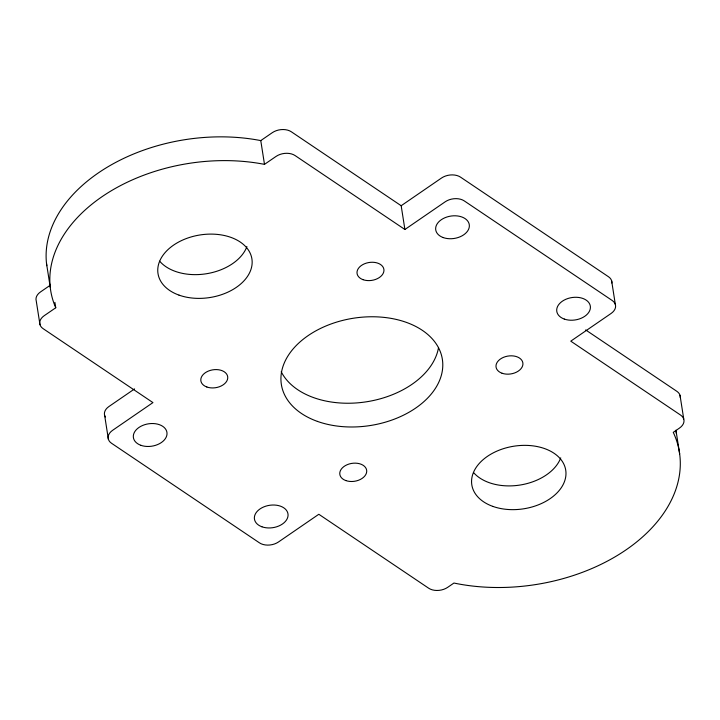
<?xml version="1.0" encoding="UTF-8"?>
<svg xmlns="http://www.w3.org/2000/svg" width="720" height="720" viewBox="0 0 720 720"><rect width="100%" height="100%" fill="white"/><g stroke="black" fill="none" stroke-linecap="round" stroke-linejoin="round"><path stroke-width="1.08" d="M50.256 285.237L40.5 291.942A13.581 9.054 -8.9 0 0 36.252 300.96L39.978 324.711M46.8 265.707A156.168 104.094 -8.9 0 1 260.766 140.598L272.295 132.678A13.581 9.054 -8.9 0 1 291.339 131.787L401.175 205.731L404.901 229.491L445.212 201.789A13.581 9.054 -8.9 0 1 464.256 200.898L612.198 300.492A13.581 9.054 -8.9 0 1 611.091 313.461L570.771 341.154L680.616 415.098A13.581 9.054 -8.9 0 1 679.5 428.058L673.263 432.342A162.621 108.396 -8.9 0 1 626.139 549.792A162.621 108.396 -8.9 0 1 453.942 583.038L447.705 587.322A13.581 9.054 -8.9 0 1 428.661 588.213L318.825 514.269L278.505 541.962A13.581 9.054 -8.9 0 1 259.461 542.853L111.519 443.259A13.581 9.054 -8.9 0 1 112.635 430.299L152.946 402.597L43.11 328.653A13.581 9.054 -8.9 0 1 44.217 315.693L55.746 307.773A156.168 104.094 -8.9 0 1 101.835 196.83A156.168 104.094 -8.9 0 1 264.492 164.358L276.021 156.438A13.581 9.054 -8.9 0 1 295.065 155.547L404.901 229.491M134.568 388.917L108.909 406.539A13.581 9.054 -8.9 0 0 105.345 417.024M401.175 205.731L441.495 178.038A13.581 9.054 -8.9 0 1 460.539 177.147L608.481 276.741A13.581 9.054 -8.9 0 1 611.865 283.041M585.675 329.931L676.89 391.347A13.581 9.054 -8.9 0 1 680.283 397.638M680.022 395.289L683.748 419.04M679.662 453.951L675.945 430.2A162.621 108.396 -8.9 0 1 676.296 433.377M611.613 280.692L615.33 304.443M260.766 140.598L264.492 164.358M104.67 415.557L108.387 439.308M54.9 302.382L55.746 307.773M46.521 263.502L50.238 287.253M560.736 457.866A47.529 31.68 -8.9 0 1 520.686 484.938A47.529 31.68 -8.9 0 1 473.481 472.455M246.915 246.6A47.529 31.68 -8.9 0 1 206.865 273.672A47.529 31.68 -8.9 0 1 159.669 261.198M438.552 347.427A81.477 54.306 -8.9 0 1 366.282 401.823A81.477 54.306 -8.9 0 1 281.205 371.718M564.291 319.068A16.974 11.313 -8.9 0 0 590.391 307.971A16.974 11.313 -8.9 0 0 565.992 299.223A16.974 11.313 -8.9 0 0 564.291 319.068M492.822 506.385A47.529 31.68 -8.9 0 0 565.902 475.308A47.529 31.68 -8.9 0 0 497.583 450.828A47.529 31.68 -8.9 0 0 492.822 506.385M502.038 373.239A13.581 9.054 -8.9 0 0 522.918 364.365A13.581 9.054 -8.9 0 0 503.406 357.372A13.581 9.054 -8.9 0 0 502.038 373.239M345.825 480.573A13.581 9.054 -8.9 0 0 366.705 471.69A13.581 9.054 -8.9 0 0 347.193 464.697A13.581 9.054 -8.9 0 0 345.825 480.573M179.001 295.119A47.529 31.68 -8.9 0 0 252.081 264.051A47.529 31.68 -8.9 0 0 183.771 239.571A47.529 31.68 -8.9 0 0 179.001 295.119M363.06 279.684A13.581 9.054 -8.9 0 0 383.94 270.801A13.581 9.054 -8.9 0 0 364.428 263.808A13.581 9.054 -8.9 0 0 363.06 279.684M140.895 445.311A16.974 11.313 -8.9 0 0 166.995 434.214A16.974 11.313 -8.9 0 0 142.596 425.475A16.974 11.313 -8.9 0 0 140.895 445.311M261.945 526.797A16.974 11.313 -8.9 0 0 288.045 515.7A16.974 11.313 -8.9 0 0 263.646 506.961A16.974 11.313 -8.9 0 0 261.945 526.797M317.376 421.38A81.477 54.306 -8.9 0 0 442.656 368.109A81.477 54.306 -8.9 0 0 325.548 326.142A81.477 54.306 -8.9 0 0 317.376 421.38M206.856 387.009A13.581 9.054 -8.9 0 0 227.736 378.135A13.581 9.054 -8.9 0 0 208.215 371.142A13.581 9.054 -8.9 0 0 206.856 387.009M443.241 237.582A16.974 11.313 -8.9 0 0 469.341 226.485A16.974 11.313 -8.9 0 0 444.942 217.737A16.974 11.313 -8.9 0 0 443.241 237.582"/></g></svg>
